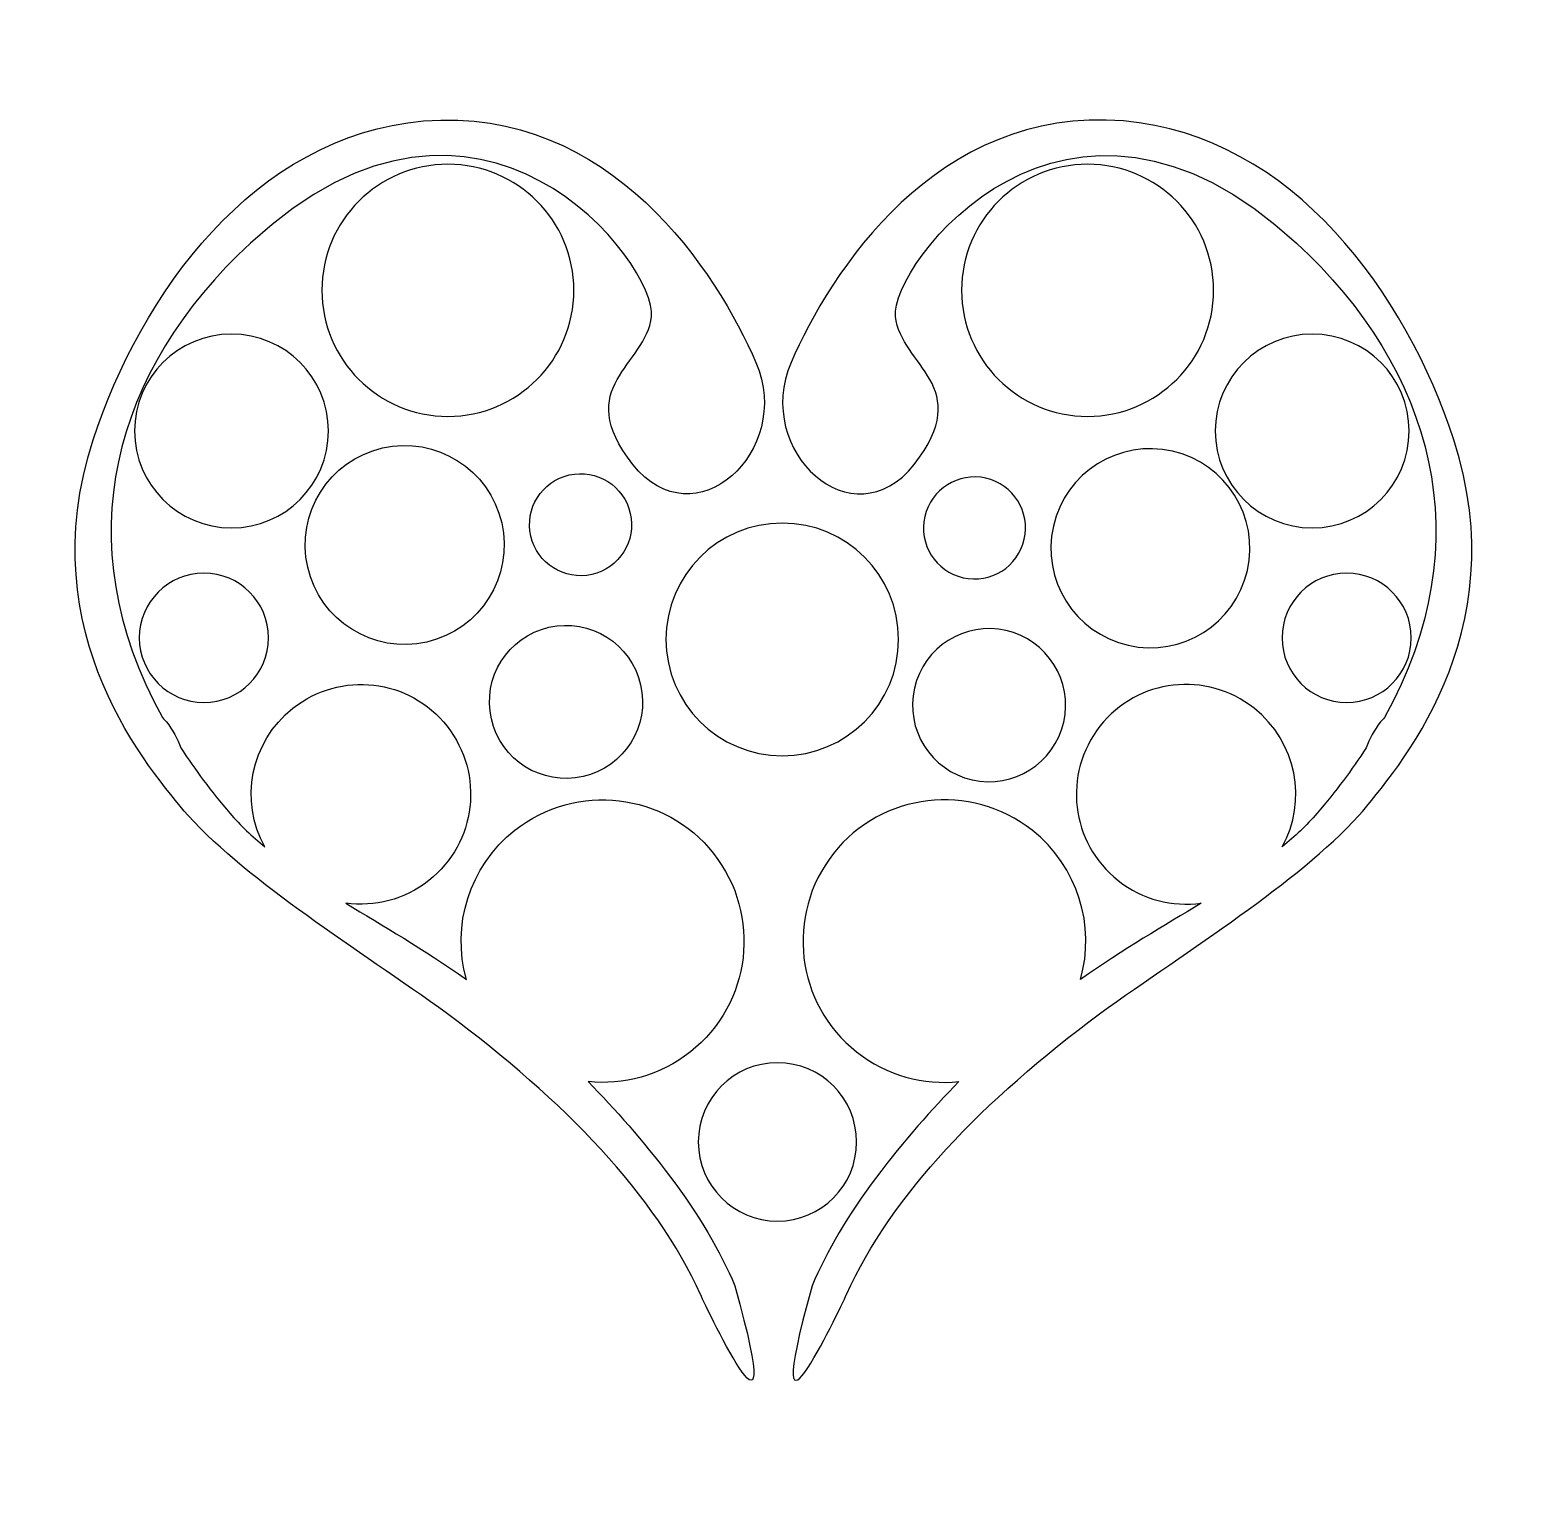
# Model space of a CAD drawing. Header units: centimetres. Extents: x -10.9 to 10.9, y -10.9 to 10.6.
import ezdxf

# ---------------------------------------------------------------- set-up
doc = ezdxf.new("R2010")
doc.units = ezdxf.units.CM
doc.header["$MEASUREMENT"] = 0
doc.layers.add('Camada 1', color=7, linetype='Continuous')

msp = doc.modelspace()

# ---------------------------------------------------------------- linework, layer by layer
at = {"layer": 'Camada 1'}
for points, knots in [([(-0.56622, -7.85768), (-0.78551, -7.34918), (-1.0915, -6.81729), (-1.5129, -6.2619), (-1.5129, -6.2619), (-1.91922, -5.72286), (-2.32181, -5.26865), (-2.72006, -4.86112), (-2.72006, -4.86112), (-2.20616, -4.91697), (-1.66435, -4.7801), (-1.21913, -4.42675), (-1.21913, -4.42675), (-0.32624, -3.72264), (-0.16691, -2.41938), (-0.87943, -1.51633), (-0.87943, -1.51633), (-1.58738, -0.61804), (-2.88865, -0.46765), (-3.79482, -1.17425), (-3.79482, -1.17425), (-4.46924, -1.71133), (-4.72703, -2.57607), (-4.50504, -3.36368), (-4.50504, -3.36368), (-5.13975, -2.91725), (-5.73382, -2.57361), (-6.27492, -2.24634), (-6.27492, -2.24634), (-5.85309, -2.29949), (-5.41532, -2.19864), (-5.0567, -1.91233), (-5.0567, -1.91233), (-4.35796, -1.35787), (-4.23961, -0.35057), (-4.7895, 0.34983), (-4.7895, 0.34983), (-5.3397, 1.05127), (-6.35403, 1.16816), (-7.05156, 0.61338), (-7.05156, 0.61338), (-7.67727, 0.12038), (-7.8374, -0.74552), (-7.46378, -1.41799), (-7.46378, -1.41799), (-7.64946, -1.26615), (-7.82118, -1.10787), (-7.97488, -0.92322), (-7.97488, -0.92322), (-8.25528, -0.60534), (-8.48441, -0.28765), (-8.69552, 0.03373), (-8.69552, 0.03373), (-8.74693, 0.16986), (-8.8126, 0.2945), (-8.90478, 0.41584), (-8.90478, 0.41584), (-8.92362, 0.43613), (-8.94534, 0.45331), (-8.96487, 0.47677), (-8.96487, 0.47677), (-10.39991, 3.06144), (-9.68503, 5.5798), (-7.67301, 7.43783), (-7.67301, 7.43783), (-4.28634, 10.56629), (-1.69994, 7.09472), (-1.78847, 6.36174), (-1.78847, 6.36174), (-1.87348, 5.63361), (-2.9619, 5.33931), (-2.06507, 4.19165), (-2.06507, 4.19165), (-1.1643, 3.05111), (0.30229, 4.38093), (-0.25836, 5.68678), (-0.25836, 5.68678), (-0.82067, 6.98651), (-2.38243, 9.45594), (-5.13592, 9.22838), (-5.13592, 9.22838), (-7.63224, 9.01166), (-9.2898, 6.67401), (-9.9816, 4.5512), (-9.9816, 4.5512), (-10.91246, 1.69497), (-9.1365, -0.30432), (-8.59, -0.95951), (-8.59, -0.95951), (-7.66679, -1.963), (-6.12509, -2.90274), (-4.78471, -3.86733), (-4.78471, -3.86733), (-3.08188, -5.12995), (-1.72636, -6.52959), (-1.07221, -7.98316), (-1.07221, -7.98316), (-1.07224, -7.98317), (0.27788, -10.89988), (-0.56622, -7.85768)], [0, 0, 0, 0, 0.03846154, 0.03846154, 0.03846154, 0.03846154, 0.07692308, 0.07692308, 0.07692308, 0.07692308, 0.11538462, 0.11538462, 0.11538462, 0.11538462, 0.15384615, 0.15384615, 0.15384615, 0.15384615, 0.19230769, 0.19230769, 0.19230769, 0.19230769, 0.23076923, 0.23076923, 0.23076923, 0.23076923, 0.26923077, 0.26923077, 0.26923077, 0.26923077, 0.30769231, 0.30769231, 0.30769231, 0.30769231, 0.34615385, 0.34615385, 0.34615385, 0.34615385, 0.38461538, 0.38461538, 0.38461538, 0.38461538, 0.42307692, 0.42307692, 0.42307692, 0.42307692, 0.46153846, 0.46153846, 0.46153846, 0.46153846, 0.5, 0.5, 0.5, 0.5, 0.53846154, 0.53846154, 0.53846154, 0.53846154, 0.57692308, 0.57692308, 0.57692308, 0.57692308, 0.61538462, 0.61538462, 0.61538462, 0.61538462, 0.65384615, 0.65384615, 0.65384615, 0.65384615, 0.69230769, 0.69230769, 0.69230769, 0.69230769, 0.73076923, 0.73076923, 0.73076923, 0.73076923, 0.76923077, 0.76923077, 0.76923077, 0.76923077, 0.80769231, 0.80769231, 0.80769231, 0.80769231, 0.84615385, 0.84615385, 0.84615385, 0.84615385, 0.88461538, 0.88461538, 0.88461538, 0.88461538, 0.92307692, 0.92307692, 0.92307692, 0.92307692, 1, 1, 1, 1]), ([(0.56627, -7.85768), (0.78535, -7.34918), (1.09155, -6.81729), (1.51255, -6.2619), (1.51255, -6.2619), (1.91884, -5.72286), (2.3221, -5.26865), (2.71992, -4.86112), (2.71992, -4.86112), (2.20602, -4.91697), (1.66421, -4.7801), (1.2196, -4.42675), (1.2196, -4.42675), (0.32629, -3.72264), (0.16701, -2.41938), (0.8795, -1.51633), (0.8795, -1.51633), (1.58745, -0.61804), (2.88872, -0.46765), (3.79468, -1.17425), (3.79468, -1.17425), (4.46953, -1.71133), (4.72731, -2.57607), (4.5049, -3.36368), (4.5049, -3.36368), (5.13961, -2.91725), (5.73378, -2.57361), (6.27499, -2.24634), (6.27499, -2.24634), (5.85335, -2.29949), (5.4156, -2.19864), (5.05666, -1.91233), (5.05666, -1.91233), (4.35803, -1.35787), (4.23989, -0.35057), (4.78956, 0.34983), (4.78956, 0.34983), (5.33987, 1.05127), (6.35399, 1.16816), (7.05138, 0.61338), (7.05138, 0.61338), (7.67762, 0.12038), (7.83732, -0.74552), (7.46392, -1.41799), (7.46392, -1.41799), (7.6495, -1.26615), (7.82143, -1.10787), (7.97472, -0.92322), (7.97472, -0.92322), (8.25565, -0.60535), (8.48468, -0.28766), (8.69571, 0.0337), (8.69571, 0.0337), (8.7468, 0.16983), (8.813, 0.29447), (8.90484, 0.41581), (8.90484, 0.41581), (8.92347, 0.4361), (8.94561, 0.45328), (8.96503, 0.47674), (8.96503, 0.47674), (10.39979, 3.0614), (9.68499, 5.57979), (7.67307, 7.4378), (7.67307, 7.4378), (4.2864, 10.56626), (1.69976, 7.09469), (1.78853, 6.36171), (1.78853, 6.36171), (1.87357, 5.63358), (2.96238, 5.33928), (2.06534, 4.19162), (2.06534, 4.19162), (1.16457, 3.05108), (-0.3022, 4.3809), (0.25866, 5.68675), (0.25866, 5.68675), (0.82051, 6.98651), (2.3823, 9.45594), (5.13608, 9.22838), (5.13608, 9.22838), (7.63213, 9.01166), (9.28964, 6.67401), (9.98147, 4.55121), (9.98147, 4.55121), (10.91264, 1.69498), (9.13655, -0.30432), (8.58997, -0.95951), (8.58997, -0.95951), (7.66687, -1.963), (6.12519, -2.90274), (4.785, -3.86733), (4.785, -3.86733), (3.08174, -5.12995), (1.72644, -6.52959), (1.07229, -7.98316), (1.07229, -7.98316), (1.07229, -7.98317), (-0.2778, -10.89988), (0.56627, -7.85768)], [0, 0, 0, 0, 0.03846154, 0.03846154, 0.03846154, 0.03846154, 0.07692308, 0.07692308, 0.07692308, 0.07692308, 0.11538462, 0.11538462, 0.11538462, 0.11538462, 0.15384615, 0.15384615, 0.15384615, 0.15384615, 0.19230769, 0.19230769, 0.19230769, 0.19230769, 0.23076923, 0.23076923, 0.23076923, 0.23076923, 0.26923077, 0.26923077, 0.26923077, 0.26923077, 0.30769231, 0.30769231, 0.30769231, 0.30769231, 0.34615385, 0.34615385, 0.34615385, 0.34615385, 0.38461538, 0.38461538, 0.38461538, 0.38461538, 0.42307692, 0.42307692, 0.42307692, 0.42307692, 0.46153846, 0.46153846, 0.46153846, 0.46153846, 0.5, 0.5, 0.5, 0.5, 0.53846154, 0.53846154, 0.53846154, 0.53846154, 0.57692308, 0.57692308, 0.57692308, 0.57692308, 0.61538462, 0.61538462, 0.61538462, 0.61538462, 0.65384615, 0.65384615, 0.65384615, 0.65384615, 0.69230769, 0.69230769, 0.69230769, 0.69230769, 0.73076923, 0.73076923, 0.73076923, 0.73076923, 0.76923077, 0.76923077, 0.76923077, 0.76923077, 0.80769231, 0.80769231, 0.80769231, 0.80769231, 0.84615385, 0.84615385, 0.84615385, 0.84615385, 0.88461538, 0.88461538, 0.88461538, 0.88461538, 0.92307692, 0.92307692, 0.92307692, 0.92307692, 1, 1, 1, 1]), ([(-2.92879, 6.74516), (-2.92879, 5.72326), (-3.7559, 4.89593), (-4.77717, 4.89593), (-4.77717, 4.89593), (-5.79825, 4.89593), (-6.62587, 5.72326), (-6.62587, 6.74516), (-6.62587, 6.74516), (-6.62587, 7.76632), (-5.79825, 8.59343), (-4.77717, 8.59343), (-4.77717, 8.59343), (-3.75591, 8.59343), (-2.92879, 7.76631), (-2.92879, 6.74516)], [0, 0, 0, 0, 0.2, 0.2, 0.2, 0.2, 0.4, 0.4, 0.4, 0.4, 0.6, 0.6, 0.6, 0.6, 1, 1, 1, 1]), ([(6.45704, 6.74516), (6.45704, 5.72326), (5.62953, 4.89593), (4.60834, 4.89593), (4.60834, 4.89593), (3.58715, 4.89593), (2.75985, 5.72326), (2.75985, 6.74516), (2.75985, 6.74516), (2.75985, 7.76632), (3.58718, 8.59343), (4.60834, 8.59343), (4.60834, 8.59343), (5.6295, 8.59343), (6.45704, 7.76631), (6.45704, 6.74516)], [0, 0, 0, 0, 0.2, 0.2, 0.2, 0.2, 0.4, 0.4, 0.4, 0.4, 0.6, 0.6, 0.6, 0.6, 1, 1, 1, 1]), ([(-6.52988, 4.68122), (-6.52988, 3.8957), (-7.16636, 3.25911), (-7.95207, 3.25911), (-7.95207, 3.25911), (-8.73751, 3.25911), (-9.37376, 3.8957), (-9.37376, 4.68122), (-9.37376, 4.68122), (-9.37376, 5.46634), (-8.73749, 6.10291), (-7.95207, 6.10291), (-7.95207, 6.10291), (-7.16636, 6.10291), (-6.52988, 5.46634), (-6.52988, 4.68122)], [0, 0, 0, 0, 0.2, 0.2, 0.2, 0.2, 0.4, 0.4, 0.4, 0.4, 0.6, 0.6, 0.6, 0.6, 1, 1, 1, 1]), ([(9.32644, 4.68122), (9.32644, 3.8957), (8.68985, 3.25911), (7.90433, 3.25911), (7.90433, 3.25911), (7.11883, 3.25911), (6.48246, 3.8957), (6.48246, 4.68122), (6.48246, 4.68122), (6.48246, 5.46634), (7.11884, 6.10291), (7.90433, 6.10291), (7.90433, 6.10291), (8.68986, 6.10291), (9.32644, 5.46634), (9.32644, 4.68122)], [0, 0, 0, 0, 0.2, 0.2, 0.2, 0.2, 0.4, 0.4, 0.4, 0.4, 0.6, 0.6, 0.6, 0.6, 1, 1, 1, 1]), ([(-5.0875, 1.58544), (-4.30084, 1.76451), (-3.80927, 2.54662), (-3.98802, 3.33338), (-3.98802, 3.33338), (-4.16717, 4.11954), (-4.94962, 4.61089), (-5.73578, 4.43214), (-5.73578, 4.43214), (-6.52202, 4.25307), (-7.0139, 3.47078), (-6.83473, 2.68462), (-6.83473, 2.68462), (-6.65577, 1.89857), (-5.87366, 1.40597), (-5.0875, 1.58544)], [0, 0, 0, 0, 0.2, 0.2, 0.2, 0.2, 0.4, 0.4, 0.4, 0.4, 0.6, 0.6, 0.6, 0.6, 1, 1, 1, 1]), ([(5.20582, 1.53808), (4.41966, 1.71734), (3.9277, 2.49926), (4.10685, 3.28571), (4.10685, 3.28571), (4.28581, 4.07176), (5.06845, 4.56352), (5.85461, 4.38497), (5.85461, 4.38497), (6.64077, 4.20571), (7.13231, 3.42316), (6.95356, 2.63681), (6.95356, 2.63681), (6.77438, 1.85068), (5.99198, 1.3584), (5.20582, 1.53808)], [0, 0, 0, 0, 0.2, 0.2, 0.2, 0.2, 0.4, 0.4, 0.4, 0.4, 0.6, 0.6, 0.6, 0.6, 1, 1, 1, 1]), ([(-2.66482, 2.57672), (-2.2612, 2.66848), (-2.009, 3.06919), (-2.10086, 3.47241), (-2.10086, 3.47241), (-2.19272, 3.87571), (-2.59386, 4.12792), (-2.99708, 4.03626), (-2.99708, 4.03626), (-3.40031, 3.9445), (-3.65269, 3.54337), (-3.56083, 3.13975), (-3.56083, 3.13975), (-3.46875, 2.73706), (-3.06741, 2.48465), (-2.66482, 2.57672)], [0, 0, 0, 0, 0.2, 0.2, 0.2, 0.2, 0.4, 0.4, 0.4, 0.4, 0.6, 0.6, 0.6, 0.6, 1, 1, 1, 1]), ([(2.78322, 2.52873), (2.37957, 2.62133), (2.12761, 3.02205), (2.21945, 3.42524), (2.21945, 3.42524), (2.3115, 3.82868), (2.71247, 4.08035), (3.11588, 3.9892), (3.11588, 3.9892), (3.51887, 3.89734), (3.77128, 3.49578), (3.67942, 3.09266), (3.67942, 3.09266), (3.58737, 2.68967), (3.18623, 2.43737), (2.78322, 2.52873)], [0, 0, 0, 0, 0.2, 0.2, 0.2, 0.2, 0.4, 0.4, 0.4, 0.4, 0.6, 0.6, 0.6, 0.6, 1, 1, 1, 1]), ([(1.8353, 1.62383), (1.8353, 0.68149), (1.07147, -0.08244), (0.12892, -0.08244), (0.12892, -0.08244), (-0.81363, -0.08244), (-1.57743, 0.68149), (-1.57743, 1.62383), (-1.57743, 1.62383), (-1.57743, 2.56638), (-0.8136, 3.33018), (0.12892, 3.33018), (0.12892, 3.33018), (1.07147, 3.33018), (1.8353, 2.56638), (1.8353, 1.62383)], [0, 0, 0, 0, 0.2, 0.2, 0.2, 0.2, 0.4, 0.4, 0.4, 0.4, 0.6, 0.6, 0.6, 0.6, 1, 1, 1, 1]), ([(-7.4094, 1.64783), (-7.4094, 1.1239), (-7.83371, 0.69959), (-8.35764, 0.69959), (-8.35764, 0.69959), (-8.88107, 0.69959), (-9.30559, 1.1239), (-9.30559, 1.64783), (-9.30559, 1.64783), (-9.30559, 2.17115), (-8.88107, 2.59536), (-8.35764, 2.59536), (-8.35764, 2.59536), (-7.83372, 2.59535), (-7.4094, 2.17112), (-7.4094, 1.64783)], [0, 0, 0, 0, 0.2, 0.2, 0.2, 0.2, 0.4, 0.4, 0.4, 0.4, 0.6, 0.6, 0.6, 0.6, 1, 1, 1, 1]), ([(9.35719, 1.64783), (9.35719, 1.1239), (8.9329, 0.69959), (8.40906, 0.69959), (8.40906, 0.69959), (7.88545, 0.69959), (7.46135, 1.1239), (7.46135, 1.64783), (7.46135, 1.64783), (7.46135, 2.17115), (7.88545, 2.59536), (8.40906, 2.59536), (8.40906, 2.59536), (8.9329, 2.59535), (9.35719, 2.17112), (9.35719, 1.64783)], [0, 0, 0, 0, 0.2, 0.2, 0.2, 0.2, 0.4, 0.4, 0.4, 0.4, 0.6, 0.6, 0.6, 0.6, 1, 1, 1, 1]), ([(-2.79473, -0.38769), (-2.19021, -0.25021), (-1.81162, 0.35203), (-1.9492, 0.95631), (-1.9492, 0.95631), (-2.08718, 1.56144), (-2.68921, 1.94003), (-3.29416, 1.80205), (-3.29416, 1.80205), (-3.89887, 1.66383), (-4.27685, 1.06243), (-4.13927, 0.45752), (-4.13927, 0.45752), (-4.00168, -0.14719), (-3.39964, -0.52557), (-2.79473, -0.38769)], [0, 0, 0, 0, 0.2, 0.2, 0.2, 0.2, 0.4, 0.4, 0.4, 0.4, 0.6, 0.6, 0.6, 0.6, 1, 1, 1, 1]), ([(2.91334, -0.43527), (2.30863, -0.29718), (1.93004, 0.30424), (2.06781, 0.90937), (2.06781, 0.90937), (2.20561, 1.51365), (2.80785, 1.89269), (3.41253, 1.75416), (3.41253, 1.75416), (4.01724, 1.61668), (4.39564, 1.01468), (4.25806, 0.41016), (4.25806, 0.41016), (4.12029, -0.19479), (3.51847, -0.57274), (2.91334, -0.43527)], [0, 0, 0, 0, 0.2, 0.2, 0.2, 0.2, 0.4, 0.4, 0.4, 0.4, 0.6, 0.6, 0.6, 0.6, 1, 1, 1, 1]), ([(1.21919, -5.74738), (1.21919, -6.38831), (0.6991, -6.90872), (0.05777, -6.90872), (0.05777, -6.90872), (-0.58377, -6.90872), (-1.10325, -6.38831), (-1.10325, -5.74738), (-1.10325, -5.74738), (-1.10325, -5.10584), (-0.58377, -4.58575), (0.05777, -4.58575), (0.05777, -4.58575), (0.6991, -4.58576), (1.21919, -5.10585), (1.21919, -5.74738)], [0, 0, 0, 0, 0.2, 0.2, 0.2, 0.2, 0.4, 0.4, 0.4, 0.4, 0.6, 0.6, 0.6, 0.6, 1, 1, 1, 1])]:
    msp.add_open_spline(points, degree=3, knots=knots, dxfattribs=at)

doc.saveas('drawing.dxf')
